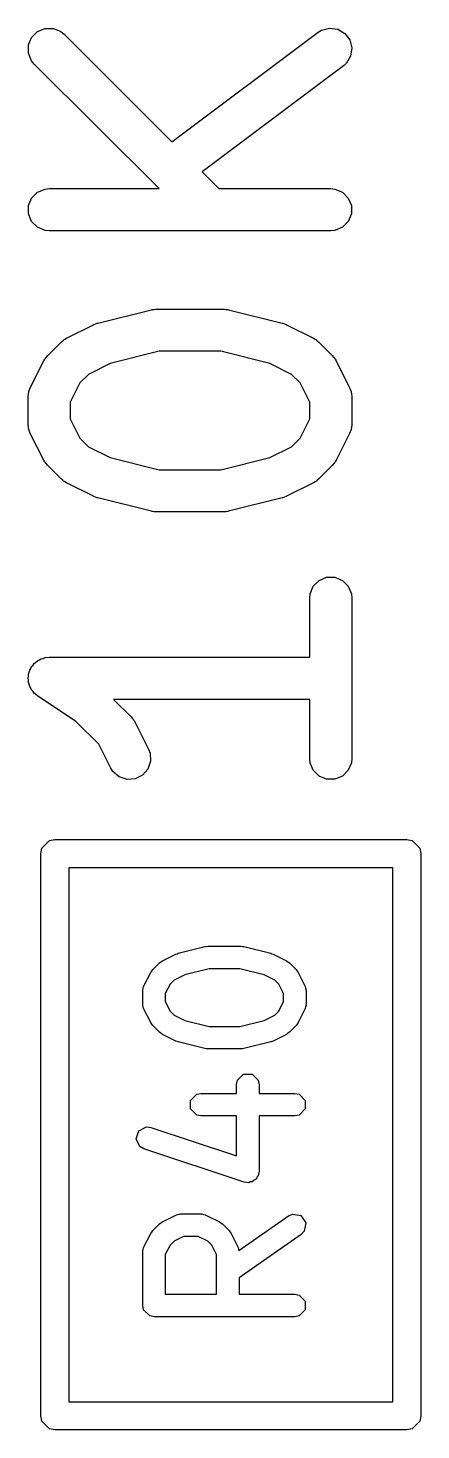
# Model space of a CAD drawing. Extents: x 1.56 to 6.49, y -4.6 to -1.37.
# Drawn here: x 4.8929 to 4.9478, y -3.6437 to -3.4474 of the extents above; entities that cross this region are included whole.
import ezdxf

# ---------------------------------------------------------------- set-up
doc = ezdxf.new("R2010")
doc.units = 0
doc.header["$MEASUREMENT"] = 0
doc.layers.add('BLACK', color=7, linetype='CONTINUOUS')

msp = doc.modelspace()

# ---------------------------------------------------------------- linework, layer by layer
at = {"layer": 'BLACK', "linetype": 'CONTINUOUS'}
for p, q in [((4.89422, -3.44786), (4.89528, -3.44742)), ((4.89528, -3.44742), (4.89644, -3.44742)), ((4.89644, -3.44742), (4.8975, -3.44786)), ((4.93395, -3.44766), (4.93507, -3.44737)), ((4.93507, -3.44737), (4.93621, -3.44753)), ((4.93621, -3.44753), (4.9372, -3.44812)), ((4.89296, -3.44974), (4.8934, -3.44868)), ((4.8934, -3.44868), (4.89422, -3.44786)), ((4.8975, -3.44786), (4.89795, -3.44823)), ((4.89795, -3.44823), (4.91301, -3.46329)), ((4.91301, -3.46329), (4.93346, -3.44796)), ((4.93346, -3.44796), (4.93395, -3.44766)), ((4.9372, -3.44812), (4.93789, -3.44904)), ((4.93789, -3.44904), (4.93818, -3.45016)), ((4.89296, -3.45089), (4.89296, -3.44974)), ((4.8934, -3.45196), (4.89296, -3.45089)), ((4.93801, -3.4513), (4.93743, -3.45229)), ((4.93818, -3.45016), (4.93801, -3.4513)), ((4.89377, -3.45241), (4.8934, -3.45196)), ((4.91123, -3.46986), (4.89377, -3.45241)), ((4.937, -3.45268), (4.91723, -3.46751)), ((4.93743, -3.45229), (4.937, -3.45268)), ((4.91723, -3.46751), (4.91958, -3.46986)), ((4.8934, -3.47118), (4.89422, -3.47036)), ((4.89422, -3.47036), (4.89528, -3.46992)), ((4.89528, -3.46992), (4.89586, -3.46986)), ((4.89586, -3.46986), (4.91123, -3.46986)), ((4.91958, -3.46986), (4.93523, -3.46986)), ((4.93523, -3.46986), (4.93581, -3.46992)), ((4.93581, -3.46992), (4.93687, -3.47036)), ((4.93687, -3.47036), (4.93768, -3.47118)), ((4.89296, -3.47224), (4.8934, -3.47118)), ((4.89296, -3.47339), (4.89296, -3.47224)), ((4.93768, -3.47118), (4.93813, -3.47224)), ((4.93813, -3.47224), (4.93813, -3.47339)), ((4.8934, -3.47446), (4.89296, -3.47339)), ((4.89422, -3.47527), (4.8934, -3.47446)), ((4.93768, -3.47446), (4.93687, -3.47527)), ((4.93813, -3.47339), (4.93768, -3.47446)), ((4.89528, -3.47571), (4.89422, -3.47527)), ((4.89586, -3.47577), (4.89528, -3.47571)), ((4.93523, -3.47577), (4.89586, -3.47577)), ((4.93581, -3.47571), (4.93523, -3.47577)), ((4.93687, -3.47527), (4.93581, -3.47571)), ((4.90264, -3.4887), (4.91014, -3.48682)), ((4.91014, -3.48682), (4.91024, -3.48681)), ((4.91024, -3.48681), (4.91028, -3.48679)), ((4.91028, -3.48679), (4.9105, -3.48677)), ((4.9105, -3.48677), (4.91071, -3.48674)), ((4.91071, -3.48674), (4.91076, -3.48675)), ((4.91076, -3.48675), (4.91086, -3.48674)), ((4.91086, -3.48674), (4.92023, -3.48674)), ((4.92023, -3.48674), (4.92033, -3.48675)), ((4.92033, -3.48675), (4.92037, -3.48674)), ((4.92037, -3.48674), (4.92059, -3.48677)), ((4.92059, -3.48677), (4.92081, -3.48679)), ((4.92081, -3.48679), (4.92085, -3.48681)), ((4.92085, -3.48681), (4.92095, -3.48682)), ((4.92095, -3.48682), (4.92845, -3.4887)), ((4.90234, -3.48881), (4.90258, -3.48872)), ((4.90258, -3.48872), (4.9026, -3.48871)), ((4.9026, -3.48871), (4.90264, -3.4887)), ((4.92845, -3.4887), (4.92849, -3.48871)), ((4.92849, -3.48871), (4.92851, -3.48872)), ((4.92851, -3.48872), (4.92875, -3.48881)), ((4.89829, -3.4908), (4.90204, -3.48892)), ((4.90204, -3.48892), (4.90208, -3.48891)), ((4.90208, -3.48891), (4.9021, -3.48889)), ((4.9021, -3.48889), (4.90234, -3.48881)), ((4.92875, -3.48881), (4.92899, -3.48889)), ((4.92899, -3.48889), (4.92901, -3.48891)), ((4.92901, -3.48891), (4.92905, -3.48892)), ((4.92905, -3.48892), (4.9328, -3.4908)), ((4.89565, -3.49323), (4.89752, -3.49135)), ((4.89752, -3.49135), (4.89775, -3.49116)), ((4.89775, -3.49116), (4.8978, -3.49111)), ((4.8978, -3.49111), (4.89789, -3.49105)), ((4.89789, -3.49105), (4.89797, -3.49098)), ((4.89797, -3.49098), (4.89804, -3.49095)), ((4.89804, -3.49095), (4.89829, -3.4908)), ((4.91122, -3.49264), (4.90439, -3.49435)), ((4.91987, -3.49264), (4.91122, -3.49264)), ((4.9267, -3.49435), (4.91987, -3.49264)), ((4.9328, -3.4908), (4.93305, -3.49095)), ((4.93305, -3.49095), (4.93312, -3.49098)), ((4.93312, -3.49098), (4.9332, -3.49105)), ((4.9332, -3.49105), (4.93329, -3.49111)), ((4.93329, -3.49111), (4.93334, -3.49116)), ((4.93334, -3.49116), (4.93357, -3.49135)), ((4.93357, -3.49135), (4.93544, -3.49323)), ((4.89322, -3.49774), (4.89509, -3.49399)), ((4.89509, -3.49399), (4.89525, -3.49374)), ((4.89525, -3.49374), (4.89528, -3.49367)), ((4.89528, -3.49367), (4.89535, -3.49359)), ((4.89535, -3.49359), (4.8954, -3.4935)), ((4.8954, -3.4935), (4.89546, -3.49345)), ((4.89546, -3.49345), (4.89565, -3.49323)), ((4.90439, -3.49435), (4.90136, -3.49587)), ((4.92973, -3.49587), (4.9267, -3.49435)), ((4.93544, -3.49323), (4.93563, -3.49345)), ((4.93563, -3.49345), (4.93569, -3.4935)), ((4.93569, -3.4935), (4.93574, -3.49359)), ((4.93574, -3.49359), (4.93581, -3.49367)), ((4.93581, -3.49367), (4.93584, -3.49374)), ((4.93584, -3.49374), (4.936, -3.49399)), ((4.936, -3.49399), (4.93787, -3.49774)), ((4.90136, -3.49587), (4.90016, -3.49706)), ((4.93093, -3.49706), (4.92973, -3.49587)), ((4.89291, -3.49906), (4.89296, -3.49849)), ((4.89296, -3.49849), (4.893, -3.49839)), ((4.893, -3.49839), (4.89301, -3.49828)), ((4.89301, -3.49828), (4.89322, -3.49774)), ((4.90016, -3.49706), (4.89881, -3.49976)), ((4.93228, -3.49976), (4.93093, -3.49706)), ((4.93787, -3.49774), (4.93808, -3.49828)), ((4.93808, -3.49828), (4.93808, -3.49839)), ((4.93808, -3.49839), (4.93813, -3.49849)), ((4.93813, -3.49849), (4.93818, -3.49906)), ((4.89291, -3.50281), (4.89291, -3.49906)), ((4.89881, -3.49976), (4.89881, -3.50212)), ((4.93228, -3.50212), (4.93228, -3.49976)), ((4.93818, -3.49906), (4.93818, -3.50281)), ((4.89881, -3.50212), (4.90016, -3.50481)), ((4.93093, -3.50481), (4.93228, -3.50212)), ((4.89296, -3.50339), (4.89291, -3.50281)), ((4.893, -3.50349), (4.89296, -3.50339)), ((4.89301, -3.50359), (4.893, -3.50349)), ((4.89322, -3.50413), (4.89301, -3.50359)), ((4.89509, -3.50788), (4.89322, -3.50413)), ((4.93787, -3.50413), (4.936, -3.50788)), ((4.93808, -3.50359), (4.93787, -3.50413)), ((4.93813, -3.50339), (4.93808, -3.50349)), ((4.93808, -3.50349), (4.93808, -3.50359)), ((4.93818, -3.50281), (4.93813, -3.50339)), ((4.90016, -3.50481), (4.90136, -3.50601)), ((4.90136, -3.50601), (4.90439, -3.50753)), ((4.9267, -3.50753), (4.92973, -3.50601)), ((4.92973, -3.50601), (4.93093, -3.50481)), ((4.89525, -3.50813), (4.89509, -3.50788)), ((4.89528, -3.5082), (4.89525, -3.50813)), ((4.89535, -3.50828), (4.89528, -3.5082)), ((4.8954, -3.50837), (4.89535, -3.50828)), ((4.89546, -3.50842), (4.8954, -3.50837)), ((4.89565, -3.50865), (4.89546, -3.50842)), ((4.90439, -3.50753), (4.91122, -3.50923)), ((4.91987, -3.50923), (4.9267, -3.50753)), ((4.93563, -3.50842), (4.93544, -3.50865)), ((4.93569, -3.50837), (4.93563, -3.50842)), ((4.93574, -3.50828), (4.93569, -3.50837)), ((4.93581, -3.5082), (4.93574, -3.50828)), ((4.93584, -3.50813), (4.93581, -3.5082)), ((4.936, -3.50788), (4.93584, -3.50813)), ((4.89752, -3.51052), (4.89565, -3.50865)), ((4.91122, -3.50923), (4.91987, -3.50923)), ((4.93544, -3.50865), (4.93357, -3.51052)), ((4.89775, -3.51071), (4.89752, -3.51052)), ((4.8978, -3.51077), (4.89775, -3.51071)), ((4.89789, -3.51083), (4.8978, -3.51077)), ((4.89797, -3.51089), (4.89789, -3.51083)), ((4.89804, -3.51092), (4.89797, -3.51089)), ((4.89829, -3.51108), (4.89804, -3.51092)), ((4.90204, -3.51295), (4.89829, -3.51108)), ((4.9328, -3.51108), (4.92905, -3.51295)), ((4.93305, -3.51092), (4.9328, -3.51108)), ((4.93312, -3.51089), (4.93305, -3.51092)), ((4.9332, -3.51083), (4.93312, -3.51089)), ((4.93329, -3.51077), (4.9332, -3.51083)), ((4.93334, -3.51071), (4.93329, -3.51077)), ((4.93357, -3.51052), (4.93334, -3.51071)), ((4.90208, -3.51297), (4.90204, -3.51295)), ((4.9021, -3.51298), (4.90208, -3.51297)), ((4.90234, -3.51307), (4.9021, -3.51298)), ((4.90258, -3.51316), (4.90234, -3.51307)), ((4.9026, -3.51316), (4.90258, -3.51316)), ((4.90264, -3.51318), (4.9026, -3.51316)), ((4.91014, -3.51505), (4.90264, -3.51318)), ((4.92845, -3.51318), (4.92095, -3.51505)), ((4.92849, -3.51316), (4.92845, -3.51318)), ((4.92851, -3.51316), (4.92849, -3.51316)), ((4.92875, -3.51307), (4.92851, -3.51316)), ((4.92899, -3.51298), (4.92875, -3.51307)), ((4.92901, -3.51297), (4.92899, -3.51298)), ((4.92905, -3.51295), (4.92901, -3.51297)), ((4.91024, -3.51507), (4.91014, -3.51505)), ((4.91028, -3.51508), (4.91024, -3.51507)), ((4.9105, -3.5151), (4.91028, -3.51508)), ((4.91071, -3.51514), (4.9105, -3.5151)), ((4.91076, -3.51513), (4.91071, -3.51514)), ((4.91086, -3.51514), (4.91076, -3.51513)), ((4.92023, -3.51514), (4.91086, -3.51514)), ((4.92033, -3.51513), (4.92023, -3.51514)), ((4.92037, -3.51514), (4.92033, -3.51513)), ((4.92059, -3.5151), (4.92037, -3.51514)), ((4.92081, -3.51508), (4.92059, -3.5151)), ((4.92085, -3.51507), (4.92081, -3.51508)), ((4.92095, -3.51505), (4.92085, -3.51507)), ((4.93233, -3.52661), (4.93277, -3.52554)), ((4.93277, -3.52554), (4.93359, -3.52473)), ((4.93359, -3.52473), (4.93465, -3.52429)), ((4.93465, -3.52429), (4.93581, -3.52429)), ((4.93581, -3.52429), (4.93687, -3.52473)), ((4.93687, -3.52473), (4.93768, -3.52554)), ((4.93768, -3.52554), (4.93813, -3.52661)), ((4.93228, -3.52718), (4.93233, -3.52661)), ((4.93228, -3.53548), (4.93228, -3.52718)), ((4.93813, -3.52661), (4.93818, -3.52718)), ((4.93818, -3.52718), (4.93818, -3.54968)), ((4.89422, -3.53598), (4.89449, -3.53587)), ((4.89449, -3.53587), (4.89473, -3.53571)), ((4.89473, -3.53571), (4.89501, -3.53565)), ((4.89501, -3.53565), (4.89528, -3.53554)), ((4.89528, -3.53554), (4.89585, -3.53548)), ((4.89585, -3.53548), (4.89586, -3.53548)), ((4.89586, -3.53548), (4.89586, -3.53548)), ((4.89586, -3.53548), (4.89586, -3.53548)), ((4.89586, -3.53548), (4.93228, -3.53548)), ((4.89296, -3.53786), (4.89307, -3.53759)), ((4.89296, -3.53815), (4.89296, -3.53786)), ((4.89307, -3.53759), (4.89313, -3.53731)), ((4.89313, -3.53731), (4.89329, -3.53706)), ((4.89329, -3.53706), (4.8934, -3.53679)), ((4.8934, -3.53679), (4.89361, -3.53659)), ((4.89361, -3.53659), (4.89377, -3.53635)), ((4.89377, -3.53635), (4.89401, -3.53618)), ((4.89401, -3.53618), (4.89422, -3.53598)), ((4.89291, -3.53844), (4.89296, -3.53815)), ((4.89296, -3.53872), (4.89291, -3.53844)), ((4.89296, -3.53901), (4.89296, -3.53872)), ((4.89307, -3.53928), (4.89296, -3.53901)), ((4.89313, -3.53957), (4.89307, -3.53928)), ((4.89329, -3.53981), (4.89313, -3.53957)), ((4.8934, -3.54007), (4.89329, -3.53981)), ((4.89361, -3.54028), (4.8934, -3.54007)), ((4.89377, -3.54052), (4.89361, -3.54028)), ((4.89422, -3.54089), (4.89377, -3.54052)), ((4.8996, -3.54448), (4.89422, -3.54089)), ((4.89422, -3.54089), (4.89422, -3.54089)), ((4.89422, -3.54089), (4.89422, -3.54089)), ((4.89422, -3.54089), (4.89422, -3.54089)), ((4.93228, -3.54139), (4.90486, -3.54139)), ((4.90486, -3.54139), (4.90732, -3.54384)), ((4.93228, -3.54968), (4.93228, -3.54139)), ((4.90281, -3.54768), (4.8996, -3.54448)), ((4.90732, -3.54384), (4.90751, -3.54407)), ((4.90751, -3.54407), (4.90757, -3.54412)), ((4.90757, -3.54412), (4.90762, -3.54421)), ((4.90762, -3.54421), (4.90769, -3.54429)), ((4.90769, -3.54429), (4.90772, -3.54436)), ((4.90772, -3.54436), (4.90787, -3.54461)), ((4.90787, -3.54461), (4.90975, -3.54836)), ((4.90447, -3.551), (4.90281, -3.54768)), ((4.90975, -3.54836), (4.90996, -3.5489)), ((4.90996, -3.5489), (4.91004, -3.55005)), ((4.90477, -3.55149), (4.90447, -3.551)), ((4.90565, -3.55225), (4.90477, -3.55149)), ((4.90967, -3.55114), (4.90892, -3.55201)), ((4.91004, -3.55005), (4.90967, -3.55114)), ((4.93233, -3.55026), (4.93228, -3.54968)), ((4.93277, -3.55132), (4.93233, -3.55026)), ((4.93359, -3.55214), (4.93277, -3.55132)), ((4.93768, -3.55132), (4.93687, -3.55214)), ((4.93813, -3.55026), (4.93768, -3.55132)), ((4.93818, -3.54968), (4.93813, -3.55026)), ((4.90674, -3.55261), (4.90565, -3.55225)), ((4.90789, -3.55253), (4.90674, -3.55261)), ((4.90892, -3.55201), (4.90789, -3.55253)), ((4.93465, -3.55258), (4.93359, -3.55214)), ((4.93581, -3.55258), (4.93465, -3.55258)), ((4.93687, -3.55214), (4.93581, -3.55258)), ((4.89483, -3.56224), (4.8959, -3.56117)), ((4.8959, -3.56117), (4.89665, -3.56102)), ((4.89665, -3.56102), (4.94587, -3.56102)), ((4.94587, -3.56102), (4.94662, -3.56117)), ((4.94662, -3.56117), (4.94768, -3.56224)), ((4.89469, -3.56299), (4.89483, -3.56224)), ((4.89469, -3.64173), (4.89469, -3.56299)), ((4.94768, -3.56224), (4.94783, -3.56299)), ((4.94783, -3.56299), (4.94783, -3.64173)), ((4.89862, -3.56496), (4.89862, -3.63976)), ((4.9439, -3.56496), (4.89862, -3.56496)), ((4.9439, -3.63976), (4.9439, -3.56496)), ((4.91169, -3.57799), (4.91356, -3.57705)), ((4.91356, -3.57705), (4.91373, -3.577)), ((4.91373, -3.577), (4.91389, -3.57693)), ((4.91389, -3.57693), (4.91763, -3.57599)), ((4.91763, -3.57599), (4.91783, -3.57598)), ((4.91783, -3.57598), (4.91802, -3.57595)), ((4.91802, -3.57595), (4.9227, -3.57595)), ((4.9227, -3.57595), (4.92289, -3.57598)), ((4.92289, -3.57598), (4.92309, -3.57599)), ((4.92309, -3.57599), (4.92684, -3.57693)), ((4.92684, -3.57693), (4.92699, -3.577)), ((4.92699, -3.577), (4.92716, -3.57705)), ((4.92716, -3.57705), (4.92903, -3.57799)), ((4.91034, -3.57922), (4.91128, -3.57828)), ((4.91128, -3.57828), (4.91149, -3.57814)), ((4.91149, -3.57814), (4.91169, -3.57799)), ((4.91821, -3.5791), (4.91482, -3.57994)), ((4.92251, -3.5791), (4.91821, -3.5791)), ((4.9259, -3.57994), (4.92251, -3.5791)), ((4.92903, -3.57799), (4.92923, -3.57814)), ((4.92923, -3.57814), (4.92944, -3.57828)), ((4.92944, -3.57828), (4.93038, -3.57922)), ((4.90911, -3.5815), (4.91005, -3.57963)), ((4.91005, -3.57963), (4.9102, -3.57943)), ((4.9102, -3.57943), (4.91034, -3.57922)), ((4.91333, -3.58069), (4.91275, -3.58127)), ((4.91482, -3.57994), (4.91333, -3.58069)), ((4.9274, -3.58069), (4.9259, -3.57994)), ((4.92797, -3.58127), (4.9274, -3.58069)), ((4.93038, -3.57922), (4.93052, -3.57943)), ((4.93052, -3.57943), (4.93067, -3.57963)), ((4.93067, -3.57963), (4.93161, -3.5815)), ((4.90894, -3.58221), (4.90896, -3.58213)), ((4.90894, -3.58408), (4.90894, -3.58221)), ((4.90895, -3.5821), (4.90901, -3.58185)), ((4.90896, -3.58213), (4.90895, -3.5821)), ((4.90901, -3.58185), (4.90906, -3.58161)), ((4.90906, -3.58161), (4.90909, -3.58158)), ((4.90909, -3.58158), (4.90911, -3.5815)), ((4.91275, -3.58127), (4.91209, -3.58258)), ((4.91209, -3.58258), (4.91209, -3.58371)), ((4.92863, -3.58258), (4.92797, -3.58127)), ((4.92863, -3.58371), (4.92863, -3.58258)), ((4.93161, -3.5815), (4.93163, -3.58158)), ((4.93163, -3.58158), (4.93166, -3.58161)), ((4.93166, -3.58161), (4.93171, -3.58185)), ((4.93171, -3.58185), (4.93177, -3.5821)), ((4.93177, -3.5821), (4.93176, -3.58213)), ((4.93176, -3.58213), (4.93178, -3.58221)), ((4.93178, -3.58221), (4.93178, -3.58408)), ((4.90896, -3.58416), (4.90894, -3.58408)), ((4.90895, -3.58419), (4.90896, -3.58416)), ((4.90901, -3.58444), (4.90895, -3.58419)), ((4.90906, -3.58469), (4.90901, -3.58444)), ((4.90909, -3.58471), (4.90906, -3.58469)), ((4.90911, -3.58479), (4.90909, -3.58471)), ((4.91005, -3.58666), (4.90911, -3.58479)), ((4.91209, -3.58371), (4.91275, -3.58503)), ((4.92797, -3.58503), (4.92863, -3.58371)), ((4.93161, -3.58479), (4.93067, -3.58666)), ((4.93163, -3.58471), (4.93161, -3.58479)), ((4.93166, -3.58469), (4.93163, -3.58471)), ((4.93171, -3.58444), (4.93166, -3.58469)), ((4.93177, -3.58419), (4.93171, -3.58444)), ((4.93178, -3.58408), (4.93176, -3.58416)), ((4.93176, -3.58416), (4.93177, -3.58419)), ((4.9102, -3.58686), (4.91005, -3.58666)), ((4.91034, -3.58707), (4.9102, -3.58686)), ((4.91275, -3.58503), (4.91333, -3.5856)), ((4.91333, -3.5856), (4.91482, -3.58635)), ((4.91482, -3.58635), (4.91821, -3.5872)), ((4.92251, -3.5872), (4.9259, -3.58635)), ((4.9259, -3.58635), (4.9274, -3.5856)), ((4.9274, -3.5856), (4.92797, -3.58503)), ((4.93052, -3.58686), (4.93038, -3.58707)), ((4.93067, -3.58666), (4.93052, -3.58686)), ((4.91128, -3.58801), (4.91034, -3.58707)), ((4.91149, -3.58815), (4.91128, -3.58801)), ((4.91169, -3.5883), (4.91149, -3.58815)), ((4.91356, -3.58924), (4.91169, -3.5883)), ((4.91821, -3.5872), (4.92251, -3.5872)), ((4.92903, -3.5883), (4.92716, -3.58924)), ((4.92923, -3.58815), (4.92903, -3.5883)), ((4.92944, -3.58801), (4.92923, -3.58815)), ((4.93038, -3.58707), (4.92944, -3.58801)), ((4.91373, -3.58929), (4.91356, -3.58924)), ((4.91389, -3.58936), (4.91373, -3.58929)), ((4.91763, -3.5903), (4.91389, -3.58936)), ((4.91783, -3.59031), (4.91763, -3.5903)), ((4.91802, -3.59034), (4.91783, -3.59031)), ((4.9227, -3.59034), (4.91802, -3.59034)), ((4.92289, -3.59031), (4.9227, -3.59034)), ((4.92309, -3.5903), (4.92289, -3.59031)), ((4.92684, -3.58936), (4.92309, -3.5903)), ((4.92699, -3.58929), (4.92684, -3.58936)), ((4.92716, -3.58924), (4.92699, -3.58929)), ((4.92207, -3.59533), (4.92219, -3.59473)), ((4.92219, -3.59473), (4.92304, -3.59388)), ((4.92304, -3.59388), (4.92424, -3.59388)), ((4.92424, -3.59388), (4.9251, -3.59473)), ((4.9251, -3.59473), (4.92522, -3.59533)), ((4.91562, -3.59754), (4.91648, -3.59669)), ((4.91648, -3.59669), (4.91708, -3.59657)), ((4.91708, -3.59657), (4.92207, -3.59657)), ((4.92207, -3.59657), (4.92207, -3.59533)), ((4.92522, -3.59533), (4.92522, -3.59657)), ((4.92522, -3.59657), (4.9302, -3.59657)), ((4.9302, -3.59657), (4.93081, -3.59669)), ((4.93081, -3.59669), (4.93166, -3.59754)), ((4.91562, -3.59875), (4.91562, -3.59754)), ((4.93166, -3.59754), (4.93166, -3.59875)), ((4.91648, -3.5996), (4.91562, -3.59875)), ((4.91708, -3.59972), (4.91648, -3.5996)), ((4.92207, -3.59972), (4.91708, -3.59972)), ((4.92207, -3.60533), (4.92207, -3.59972)), ((4.9302, -3.59972), (4.92522, -3.59972)), ((4.92522, -3.59972), (4.92522, -3.60752)), ((4.93081, -3.5996), (4.9302, -3.59972)), ((4.93166, -3.59875), (4.93081, -3.5996)), ((4.90801, -3.60294), (4.90839, -3.6018)), ((4.90839, -3.6018), (4.90947, -3.60126)), ((4.90947, -3.60126), (4.91008, -3.60134)), ((4.91008, -3.60134), (4.92207, -3.60533)), ((4.90855, -3.60402), (4.90801, -3.60294)), ((4.90908, -3.60432), (4.90855, -3.60402)), ((4.92314, -3.60901), (4.90908, -3.60432)), ((4.92483, -3.60855), (4.9245, -3.60871)), ((4.92491, -3.6083), (4.92483, -3.60855)), ((4.9251, -3.60812), (4.92491, -3.6083)), ((4.92522, -3.60752), (4.9251, -3.60812)), ((4.92375, -3.60909), (4.92314, -3.60901)), ((4.92398, -3.60897), (4.92375, -3.60909)), ((4.92424, -3.60897), (4.92398, -3.60897)), ((4.9245, -3.60871), (4.92424, -3.60897)), ((4.91169, -3.61455), (4.91356, -3.61361)), ((4.91356, -3.61361), (4.91364, -3.61359)), ((4.91364, -3.61359), (4.91366, -3.61356)), ((4.91366, -3.61356), (4.91391, -3.61351)), ((4.91391, -3.61351), (4.91416, -3.61345)), ((4.91416, -3.61345), (4.91419, -3.61346)), ((4.91419, -3.61346), (4.91427, -3.61344)), ((4.91427, -3.61344), (4.91708, -3.61344)), ((4.91708, -3.61344), (4.91716, -3.61346)), ((4.91716, -3.61346), (4.91719, -3.61345)), ((4.91719, -3.61345), (4.91743, -3.61351)), ((4.91743, -3.61351), (4.91768, -3.61356)), ((4.91768, -3.61356), (4.91771, -3.61359)), ((4.91771, -3.61359), (4.91778, -3.61361)), ((4.91778, -3.61361), (4.91966, -3.61455)), ((4.92238, -3.61857), (4.9293, -3.61373)), ((4.9293, -3.61373), (4.92986, -3.61348)), ((4.92986, -3.61348), (4.93105, -3.61369)), ((4.93105, -3.61369), (4.93174, -3.61468)), ((4.90911, -3.61806), (4.91005, -3.61619)), ((4.91005, -3.61619), (4.9102, -3.61599)), ((4.9102, -3.61599), (4.91034, -3.61578)), ((4.91034, -3.61578), (4.91128, -3.61484)), ((4.91128, -3.61484), (4.91149, -3.6147)), ((4.91149, -3.6147), (4.91169, -3.61455)), ((4.91966, -3.61455), (4.91986, -3.6147)), ((4.91986, -3.6147), (4.92007, -3.61484)), ((4.92007, -3.61484), (4.92101, -3.61578)), ((4.92101, -3.61578), (4.92115, -3.61599)), ((4.92115, -3.61599), (4.9213, -3.61619)), ((4.9213, -3.61619), (4.92224, -3.61806)), ((4.93111, -3.61631), (4.9224, -3.6224)), ((4.93153, -3.61586), (4.93111, -3.61631)), ((4.93174, -3.61468), (4.93153, -3.61586)), ((4.90901, -3.61841), (4.90906, -3.61816)), ((4.90906, -3.61816), (4.90909, -3.61814)), ((4.90909, -3.61814), (4.90911, -3.61806)), ((4.91275, -3.61782), (4.91209, -3.61914)), ((4.91333, -3.61725), (4.91275, -3.61782)), ((4.91464, -3.61659), (4.91333, -3.61725)), ((4.91671, -3.61659), (4.91464, -3.61659)), ((4.91802, -3.61725), (4.91671, -3.61659)), ((4.9186, -3.61782), (4.91802, -3.61725)), ((4.91925, -3.61914), (4.9186, -3.61782)), ((4.92224, -3.61806), (4.92226, -3.61814)), ((4.92226, -3.61814), (4.92228, -3.61816)), ((4.92228, -3.61816), (4.92233, -3.61841)), ((4.90894, -3.61877), (4.90896, -3.61869)), ((4.90894, -3.62627), (4.90894, -3.61877)), ((4.90895, -3.61865), (4.90901, -3.61841)), ((4.90896, -3.61869), (4.90895, -3.61865)), ((4.91209, -3.61914), (4.91209, -3.62469)), ((4.91925, -3.62469), (4.91925, -3.61914)), ((4.92233, -3.61841), (4.92238, -3.61857)), ((4.9224, -3.6224), (4.9224, -3.62469)), ((4.91209, -3.62469), (4.91925, -3.62469)), ((4.9224, -3.62469), (4.9302, -3.62469)), ((4.9302, -3.62469), (4.93081, -3.62481)), ((4.93081, -3.62481), (4.93166, -3.62566)), ((4.93166, -3.62566), (4.93166, -3.62687)), ((4.90906, -3.62687), (4.90894, -3.62627)), ((4.90992, -3.62772), (4.90906, -3.62687)), ((4.91052, -3.62784), (4.90992, -3.62772)), ((4.9302, -3.62784), (4.91052, -3.62784)), ((4.93081, -3.62772), (4.9302, -3.62784)), ((4.93166, -3.62687), (4.93081, -3.62772)), ((4.89862, -3.63976), (4.9439, -3.63976)), ((4.89483, -3.64249), (4.89469, -3.64173)), ((4.94783, -3.64173), (4.94768, -3.64249)), ((4.8959, -3.64355), (4.89483, -3.64249)), ((4.89665, -3.6437), (4.8959, -3.64355)), ((4.94587, -3.6437), (4.89665, -3.6437)), ((4.94662, -3.64355), (4.94587, -3.6437)), ((4.94768, -3.64249), (4.94662, -3.64355))]:
    msp.add_line(p, q, dxfattribs=at)

doc.saveas('drawing.dxf')
